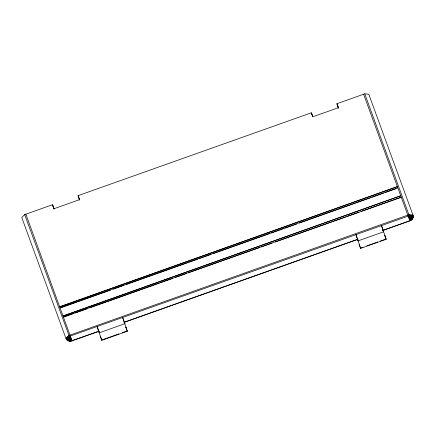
<?xml version="1.0" encoding="UTF-8"?>
<svg xmlns="http://www.w3.org/2000/svg" width="435" height="435" viewBox="0 0 435 435"><rect width="100%" height="100%" fill="white"/><g stroke="black" fill="none" stroke-linecap="round" stroke-linejoin="round"><path stroke-width="0.65" d="M382.811 230.49L409.846 220.888C411.766 220.224 413.44 218.337 413.212 216.217L409.025 215.118L364.769 93.819L336.913 103.715L337.489 105.487M364.769 93.819L368.788 94.237L413.032 215.243L409.025 215.118L408.177 216.119L69.948 336.163L69.578 341.143L72.096 340.855L98.946 331.318M382.941 230.311L410.406 220.523L412.337 218.941L413.196 216.782L409.025 215.118L413.179 215.782L412.989 215.124L408.971 214.705L68.899 335.499L65.989 338.506L21.75 217.5L24.692 214.607L52.548 204.716L54.011 208.713L79.545 199.643L78.082 195.647L311.378 112.785L312.841 116.781L338.376 107.711L336.913 103.715M24.692 214.607L69.121 335.847L67.343 340.284L69.578 341.143M66.218 339.012L69.121 335.847L66.903 339.909L65.951 338.387L69.121 335.847L69.948 336.163L70.845 341.143M69.121 335.847L66.528 339.485M60.073 307.784L397.829 187.817M60.791 307.79L110.686 290.069M113.247 289.161L124.122 285.3M126.036 284.615L197.686 259.168M198.964 258.716L211.116 254.399M213.036 253.719L269.966 233.497M271.25 233.04L283.402 228.723M284.68 228.272L296.833 223.954M299.394 223.046L370.397 197.822M371.68 197.37L383.833 193.053M385.111 192.596L395.986 188.736M63.423 316.936L401.255 197.207M64.135 316.946L73.732 313.537M75.01 313.086L87.169 308.768M89.724 307.86L159.449 283.093M160.732 282.636L172.885 278.324M175.441 277.41L186.316 273.55M188.235 272.87L259.88 247.423M261.163 246.966L272.038 243.105M275.235 241.969L332.166 221.747M333.444 221.29L345.602 216.978M346.88 216.521L359.033 212.204M361.594 211.296L400.613 197.436M98.924 331.193L70.802 341.024L68.926 340.915L67.305 340.165L69.497 336.081L68.964 341.035M124.508 322.107L357.994 239.174M123.883 322.46L357.88 239.348M124.85 323.722L124.252 322.101L127.324 331.242L101.79 340.311L98.718 331.171L99.316 332.791L124.85 323.722L122.654 317.534L124.323 322.302M383.675 231.79L383.083 230.169L386.155 239.31L360.62 248.38L357.543 239.239L358.141 240.859L383.675 231.79L381.479 225.602L383.153 230.371M100.855 337.674L100.322 336.222L101.643 340.029L118.88 333.906M122.072 332.77L127.178 330.959L127.324 331.242M359.685 245.742L359.152 244.285L360.474 248.097L363.024 247.189M366.857 245.829L377.705 241.974M380.261 241.066L386.008 239.027L386.155 239.31M413.141 217.462L408.889 215.532L412.375 219.061M409.025 215.118L413.098 217.342M67.343 340.284L66.18 338.898M410.999 220.327L408.596 215.885L411.972 219.528M408.596 215.885L411.515 219.952M360.474 248.097L360.62 248.38M101.643 340.029L101.79 340.311M363.611 94.232L408.177 216.119L410.444 220.637M337.201 104.601L338.566 108.337M384.687 235.221L385.04 236.189M386.008 239.027L384.801 235.574M311.667 113.671L312.711 116.526M78.371 196.533L79.627 199.959M126.389 328.604L125.856 327.153L127.178 330.959M52.836 205.603L54.092 209.028M25.855 214.194L72.096 340.855M358.141 240.859L355.944 234.672L357.619 239.44M99.316 332.791L97.119 326.603L98.788 331.372M408.177 216.119L409.846 220.888M413.212 216.217L413.141 215.662M412.962 218.017L408.889 215.532L412.701 218.555M337.767 106.14L338.055 107.026M338.131 107.135L338.419 108.021M312.232 115.21L312.52 116.096M311.378 112.785L311.955 114.557M78.936 198.072L79.224 198.958M79.3 199.067L79.589 199.953M78.082 195.647L78.659 197.419M53.402 207.142L53.69 208.028M53.766 208.137L54.054 209.023M52.548 204.716L53.124 206.489M71.476 341.035L70.421 336.081M70.204 341.181L69.948 336.163M68.382 340.85L69.497 336.081L67.838 340.6M397.389 186.62L59.715 306.822L397.389 186.62M400.738 195.772L63.059 315.973L400.738 195.772"/></g></svg>
